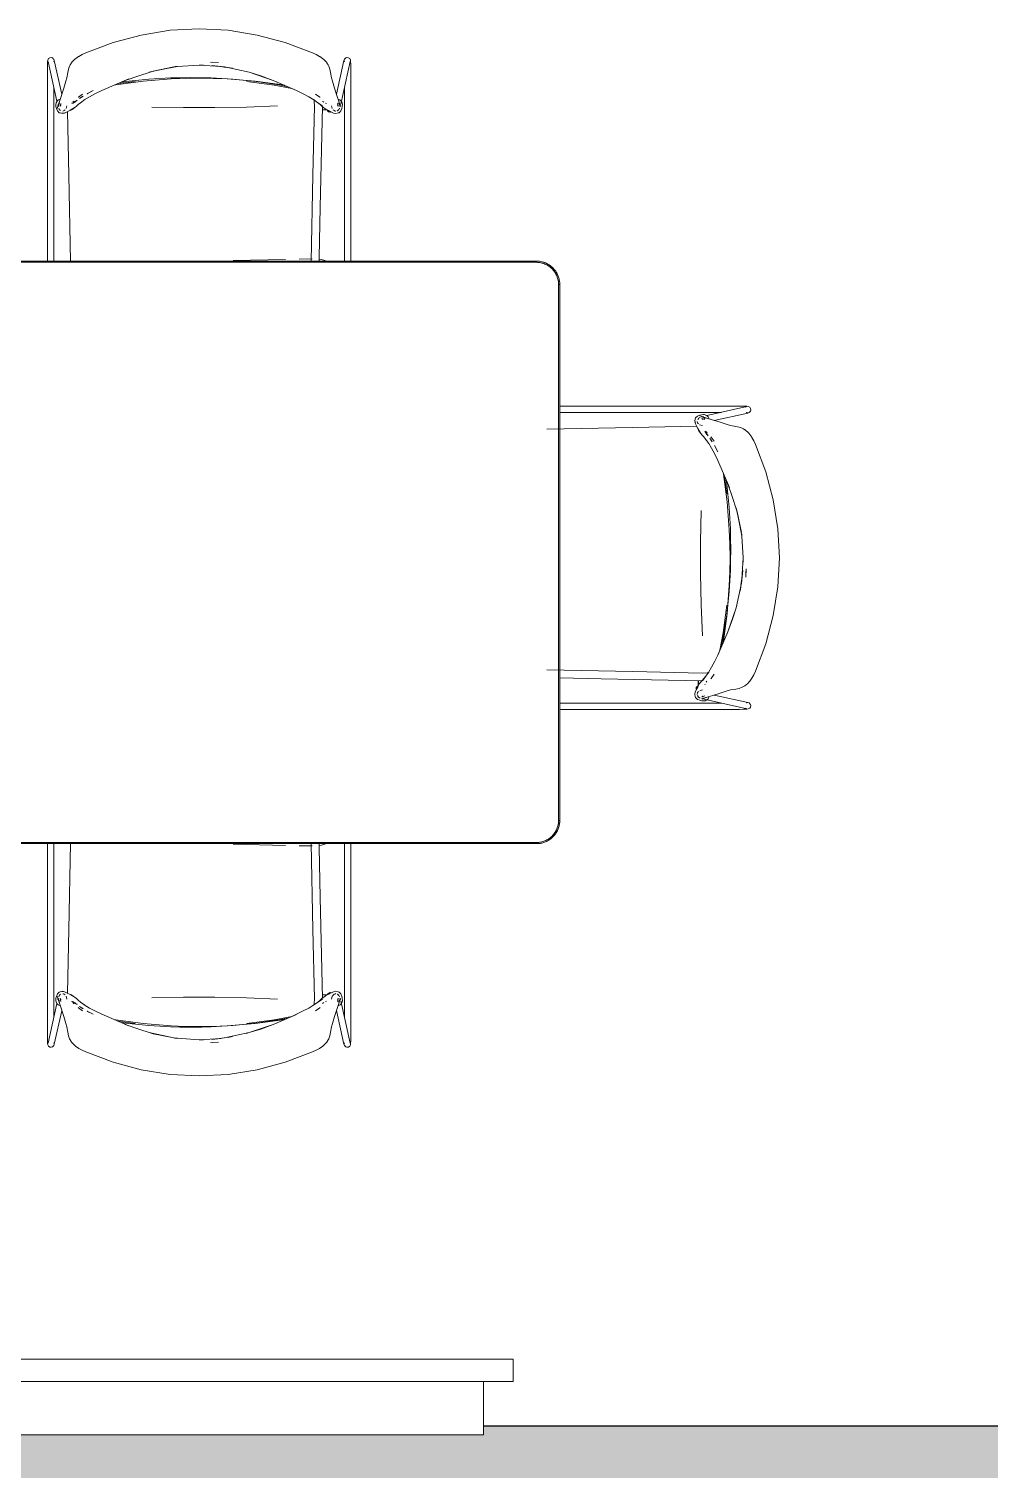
# Model space of a CAD drawing. Header units: millimetres. Extents: x 155927 to 295199, y -4084 to 97293.
# Drawn here: x 166677 to 168326, y 24274 to 26749 of the extents above; entities that cross this region are included whole.
import ezdxf

# ---------------------------------------------------------------- set-up
doc = ezdxf.new("R2010")
doc.units = ezdxf.units.MM
doc.header["$MEASUREMENT"] = 0
for name, color, linetype, lineweight in [('A-WALL-PATT', 7, 'CONTINUOUS', 9), ('E-ELEC-EQPM', 8, 'CONTINUOUS', 9), ('G-IMPT', 8, 'CONTINUOUS', 9), ('I-FURN', 8, 'CONTINUOUS', 9), ('I-WALL', 7, 'CONTINUOUS', 9)]:
    doc.layers.add(name, color=color, linetype=linetype, lineweight=lineweight)

msp = doc.modelspace()

# ---------------------------------------------------------------- hatches: boundary and pattern name
at = {"layer": 'A-WALL-PATT'}
h = msp.add_hatch(color=256, dxfattribs=at)
h.paths.add_polyline_path([(169485.8, 24334.6), (169485.8, 24349.6), (167456.7, 24349.6), (167456.7, 24334.6), (169143.3, 24334.6)], flags=0)
h.paths.add_polyline_path([(165841.4, 24334.6), (166118.3, 24334.6), (166118.3, 24349.6), (163796.8, 24349.6), (163796.8, 24334.6), (165541.2, 24334.6)], flags=0)
msp.add_hatch(color=256, dxfattribs=at).paths.add_polyline_path([(169500.8, 24232.6), (169500.8, 24334.6), (163796.8, 24334.6), (163796.8, 24232.6), (169143.3, 24232.6)], flags=0)

# ---------------------------------------------------------------- linework, layer by layer
at = {"layer": 'E-ELEC-EQPM'}
for p, q in [((166067.5, 24464.6), (167507.5, 24464.6)), ((166067.5, 24464.6), (167507.5, 24464.6)), ((167507.5, 24464.6), (167507.5, 24426.5)), ((167507.5, 24464.6), (167507.5, 24426.5)), ((167507.5, 24426.5), (166067.5, 24426.5)), ((167507.5, 24426.5), (167456.7, 24426.5)), ((167456.7, 24426.5), (167456.7, 24334.6)), ((167456.7, 24426.5), (167456.7, 24334.6)), ((167456.7, 24334.6), (166118.3, 24334.6)), ((167456.7, 24334.6), (166118.3, 24334.6))]:
    msp.add_line(p, q, dxfattribs=at)
at = {"layer": 'G-IMPT'}
for p, q in [((166968.8, 26748.5), (166918.9, 26746)), ((166968.8, 26748.5), (167018.7, 26746)), ((166821.1, 26724.9), (166774.3, 26707.3)), ((166821.1, 26724.9), (166869.5, 26737.9)), ((166869.5, 26737.9), (166918.9, 26746)), ((167068.1, 26737.9), (167018.7, 26746)), ((167068.1, 26737.9), (167116.5, 26724.9)), ((167116.5, 26724.9), (167163.4, 26707.3)), ((166710.4, 26697.4), (166712.6, 26698.9)), ((166712.6, 26698.9), (166715.2, 26699.2)), ((166717.4, 26698.5), (166715.2, 26699.2)), ((166757.1, 26697.7), (166761.9, 26701)), ((166762.2, 26701.3), (166761.9, 26701)), ((166762.2, 26701.3), (166767.9, 26704.4)), ((166774.3, 26707.3), (166767.9, 26704.4)), ((167163.4, 26707.3), (167169.8, 26704.4)), ((167169.8, 26704.4), (167175.4, 26701.3)), ((167175.7, 26701), (167175.4, 26701.3)), ((167175.7, 26701), (167180.6, 26697.7)), ((167222.4, 26699.2), (167220.3, 26698.5)), ((167222.4, 26699.2), (167225.1, 26698.9)), ((167227.2, 26697.4), (167225.1, 26698.9)), ((166708.6, 26687.4), (166708.4, 26680.2)), ((166708.4, 26673.9), (166708.4, 26680.2)), ((166708.9, 26692.6), (166708.6, 26687.4)), ((166709.2, 26695), (166708.9, 26692.6)), ((166709.2, 26695), (166710.4, 26697.4)), ((166709.5, 26692.3), (166724.8, 26624.2)), ((166709.5, 26692.3), (166710.5, 26690.2)), ((166710.5, 26690.2), (166710.3, 26690.4)), ((166717.4, 26698.5), (166719.2, 26696.7)), ((166719.5, 26696.4), (166719.2, 26696.7)), ((166720.3, 26693.9), (166719.5, 26696.4)), ((166719.6, 26691.6), (166720.1, 26694.2)), ((166719.7, 26691.8), (166720.1, 26694.2)), ((166733.2, 26636.5), (166720.3, 26693.9)), ((166743.5, 26673.5), (166744.6, 26679.5)), ((166744.6, 26679.5), (166746.4, 26684.5)), ((166749.4, 26689.7), (166746.4, 26684.5)), ((166747.6, 26686.7), (166746.4, 26684.5)), ((166747, 26685.4), (166746.4, 26684.5)), ((166747, 26685.4), (166749.4, 26689.7)), ((166749.1, 26689.3), (166747.6, 26686.7)), ((166749.4, 26689.7), (166749.1, 26689.3)), ((166749.4, 26689.7), (166750.9, 26691.7)), ((166750.9, 26691.7), (166752.7, 26693.6)), ((166753.1, 26694.1), (166752.7, 26693.6)), ((166753.1, 26694.1), (166755, 26695.9)), ((166757.1, 26697.7), (166755, 26695.9)), ((166882.9, 26674.1), (166925.4, 26683.3)), ((166882.9, 26674.1), (166890, 26676)), ((166890, 26676), (166883, 26673.7)), ((166890, 26676), (166925.4, 26683.3)), ((166925.5, 26682.9), (166890, 26676)), ((166931.9, 26684), (166925.5, 26682.9)), ((166931.9, 26683.9), (166926.5, 26683.4)), ((166931.9, 26684), (166927.9, 26683.6)), ((166931.9, 26683.9), (166968.8, 26686.3)), ((166968.8, 26686.4), (167005.8, 26684)), ((166968.8, 26686.4), (166976.3, 26686.2)), ((166968.8, 26686.3), (166976.3, 26686.2)), ((167001.9, 26690.5), (166988.3, 26691.3)), ((167012.2, 26683.3), (166990.6, 26685.7)), ((166990.6, 26685.7), (167000.8, 26684.6)), ((166991.7, 26691.1), (167001.9, 26690.5)), ((167005.8, 26684), (167000.8, 26684.6)), ((167012.2, 26683.3), (167000.8, 26684.6)), ((167011.9, 26683), (167000.8, 26684.6)), ((167026, 26680.9), (167011.9, 26683)), ((167012.2, 26683.3), (167054.7, 26674.1)), ((167026, 26680.9), (167018.8, 26682.1)), ((167054.7, 26674.1), (167049.5, 26675.5)), ((167049.5, 26675.5), (167054.7, 26673.9)), ((167095.9, 26660), (167054.7, 26674.1)), ((167054.7, 26674.1), (167074.4, 26667.9)), ((167180.6, 26697.7), (167182.6, 26695.9)), ((167184.5, 26694.1), (167182.6, 26695.9)), ((167186.7, 26691.7), (167184.5, 26694.1)), ((167188.2, 26689.7), (167186.7, 26691.7)), ((167188.2, 26689.7), (167188.5, 26689.3)), ((167188.5, 26689.3), (167190, 26686.7)), ((167191.2, 26684.5), (167190, 26686.7)), ((167191.2, 26684.5), (167193, 26679.5)), ((167194.1, 26673.5), (167193, 26679.5)), ((167217.3, 26693.9), (167204.4, 26636.4)), ((167211.7, 26619.4), (167228.1, 26692.4)), ((167217.3, 26693.9), (167218.1, 26696.4)), ((167218, 26691.6), (167217.6, 26694.2)), ((167217.9, 26691.8), (167217.6, 26694.2)), ((167219.9, 26698.2), (167218.1, 26696.4)), ((167218.1, 26696.4), (167218.4, 26696.7)), ((167219.9, 26698.2), (167220.3, 26698.5)), ((167228.1, 26692.4), (167227.1, 26690.2)), ((167227.3, 26690.4), (167227.1, 26690.2)), ((167228.4, 26695), (167227.2, 26697.4)), ((167228.7, 26692.6), (167228.4, 26695)), ((167229, 26687.4), (167228.7, 26692.6)), ((167229.2, 26680.2), (167229, 26687.4)), ((167229.2, 26680.2), (167229.2, 26673.9)), ((166708.4, 26349.6), (166708.4, 26673.9)), ((166740.2, 26658.6), (166736.4, 26646.7)), ((166741.9, 26664.3), (166740.2, 26658.6)), ((166741.9, 26664.3), (166743.5, 26673.5)), ((166801.8, 26642.7), (166848.2, 26662.5)), ((166825.6, 26652.2), (166823, 26651.7)), ((166872.9, 26658.6), (166825.6, 26652.2)), ((166829.2, 26654.4), (166858.8, 26658.4)), ((166829.2, 26654.4), (166858.8, 26658.4)), ((166835, 26656.9), (166842.6, 26658)), ((166866.8, 26668.5), (166841.8, 26660)), ((166841.8, 26660), (166848.2, 26662.5)), ((166882.4, 26662.1), (166842.6, 26658)), ((166866.8, 26668.5), (166883, 26673.7)), ((166872.9, 26658.6), (166920.7, 26662.5)), ((166882.4, 26662.1), (166919.5, 26664.2)), ((166935.7, 26664.6), (166919.5, 26664.2)), ((166920.7, 26662.5), (166944.7, 26663.4)), ((166935.7, 26664.6), (166954.6, 26665)), ((166968.8, 26663.7), (166944.7, 26663.4)), ((166973.4, 26664.6), (166954.6, 26665)), ((166992.9, 26663.4), (166968.8, 26663.7)), ((166989.7, 26664.2), (166973.4, 26664.6)), ((167026.8, 26662.1), (166989.7, 26664.2)), ((167016.9, 26662.5), (166992.9, 26663.4)), ((167016.9, 26662.5), (167064.8, 26658.6)), ((167066.5, 26658), (167026.8, 26662.1)), ((167097.5, 26652), (167050.4, 26658.4)), ((167050.4, 26658.4), (167097.6, 26652)), ((167074.4, 26667.9), (167054.7, 26673.9)), ((167064.8, 26658.6), (167112.1, 26652.2)), ((167105.7, 26652.2), (167066.5, 26658)), ((167095.9, 26660), (167074.4, 26667.9)), ((167095.9, 26659.9), (167074.4, 26667.9)), ((167101.6, 26657.8), (167095.9, 26660)), ((167095.9, 26660), (167135.9, 26642.7)), ((167101.6, 26657.8), (167095.9, 26659.9)), ((167097.5, 26652), (167127.8, 26646.2)), ((167127.8, 26646.2), (167097.6, 26652)), ((167105.7, 26652.2), (167120.8, 26649.2)), ((167112.1, 26652.2), (167115.2, 26651.6)), ((167194.1, 26673.5), (167195.7, 26664.3)), ((167195.7, 26664.3), (167197.4, 26658.6)), ((167201.3, 26646.7), (167197.4, 26658.6)), ((167229.2, 26349.6), (167229.2, 26673.9)), ((166719.3, 26648.9), (166719.3, 26349.6)), ((166724.8, 26624.2), (166726.9, 26626.2)), ((166726.6, 26625.9), (166724.8, 26624.2)), ((166726.6, 26625.9), (166725, 26624.4)), ((166727.1, 26626.4), (166726.9, 26626.2)), ((166727, 26617.3), (166729.6, 26625.5)), ((166729.3, 26627.4), (166727.1, 26626.4)), ((166729.3, 26627.4), (166729.4, 26627.4)), ((166736.4, 26646.7), (166729.6, 26625.5)), ((166756.3, 26623.9), (166759.4, 26625.9)), ((166758.8, 26625.5), (166756.3, 26623.9)), ((166758.8, 26625.5), (166759.4, 26625.9)), ((166761.1, 26631), (166761.6, 26631.4)), ((166768.9, 26636.6), (166761.6, 26631.4)), ((166763.6, 26629.2), (166769.6, 26633.1)), ((166763.6, 26629.2), (166767.6, 26631.8)), ((166765.2, 26621.7), (166772.5, 26627.1)), ((166769.6, 26633.1), (166767.6, 26631.8)), ((166771.8, 26626.6), (166780.7, 26632)), ((166771.8, 26626.6), (166772.5, 26627.1)), ((166776.4, 26637.1), (166786.8, 26642.7)), ((166776.4, 26637.1), (166777.3, 26637.7)), ((166786.8, 26642.7), (166777.3, 26637.7)), ((166791.2, 26637.4), (166780.7, 26632)), ((166801.8, 26642.7), (166791.2, 26637.4)), ((167126.5, 26646.8), (167135.9, 26642.7)), ((167126.5, 26646.8), (167135.8, 26642.7)), ((167146.4, 26637.4), (167135.8, 26642.7)), ((167146.4, 26637.4), (167156.9, 26632)), ((167156.9, 26632), (167165.8, 26626.6)), ((167172.4, 26621.7), (167165.1, 26627.1)), ((167165.1, 26627.1), (167165.8, 26626.6)), ((167165.6, 26627.2), (167166.3, 26624.3)), ((167176, 26631.4), (167168.7, 26636.6)), ((167176.5, 26631), (167176, 26631.4)), ((167205.2, 26634.2), (167201.3, 26646.7)), ((167209, 26622.4), (167205.2, 26634.2)), ((167208.3, 26627.4), (167208.2, 26627.4)), ((167210.6, 26626.4), (167208.2, 26627.4)), ((167208.2, 26627.4), (167210.8, 26626.2)), ((167208.3, 26627.4), (167210.8, 26626.2)), ((167210.6, 26626.4), (167210.8, 26626.2)), ((167212.7, 26624.4), (167210.8, 26626.2)), ((167218.3, 26349.6), (167218.3, 26648.9)), ((166723.3, 26621), (166723, 26619.3)), ((166723.1, 26618), (166723, 26619.3)), ((166723.2, 26615.2), (166723.1, 26618)), ((166724.2, 26612), (166723.2, 26615.2)), ((166723.3, 26621), (166725, 26624.4)), ((166723.3, 26621), (166724.8, 26624.2)), ((166723.3, 26621), (166723.4, 26621.3)), ((166725, 26624.4), (166723.4, 26621.3)), ((166724.2, 26612), (166725.6, 26607.7)), ((166725, 26624.4), (166724.8, 26624.2)), ((166725.4, 26611.7), (166727.8, 26619.5)), ((166725.4, 26611.7), (166727, 26617.3)), ((166728.8, 26604.6), (166725.6, 26607.7)), ((166726.3, 26616.3), (166727.8, 26619.5)), ((166726.3, 26616.3), (166727.6, 26618.4)), ((166726.3, 26617.9), (166726.7, 26616)), ((166726.9, 26614.9), (166729, 26623.1)), ((166726.9, 26614.9), (166728.6, 26621.8)), ((166727.6, 26618.4), (166729.4, 26620.1)), ((166728.7, 26610.7), (166727.9, 26612.4)), ((166728.2, 26612), (166728.7, 26610.7)), ((166729, 26623.1), (166728.6, 26621.8)), ((166730.2, 26604.1), (166728.8, 26604.6)), ((166731.2, 26608.2), (166728.9, 26610.2)), ((166730.1, 26615.1), (166731.6, 26620.5)), ((166730.1, 26615.1), (166731.3, 26617.4)), ((166734.4, 26603), (166730.2, 26604.1)), ((166730.3, 26616.3), (166731.7, 26617.8)), ((166730.3, 26616.3), (166731.3, 26617.4)), ((166731.7, 26617.8), (166730.7, 26616.8)), ((166733, 26603.5), (166738, 26604.3)), ((166733, 26603.5), (166737.6, 26603.9)), ((166734.4, 26603), (166738, 26604.3)), ((166734.7, 26607.4), (166736.3, 26607.6)), ((166737.2, 26608.1), (166736.3, 26607.6)), ((166737.2, 26608.1), (166738.9, 26609.5)), ((166737.6, 26603.9), (166743.6, 26606.9)), ((166740.5, 26611.6), (166741.8, 26616.4)), ((166742.7, 26606.4), (166745.1, 26497.1)), ((166749.7, 26609.5), (166743.6, 26606.9)), ((166755.2, 26613.5), (166746.9, 26608.7)), ((166751.6, 26611.2), (166746.9, 26608.7)), ((166750.9, 26621.5), (166749.7, 26620.7)), ((166749.7, 26609.5), (166752.8, 26611.4)), ((166751.3, 26620.6), (166755.1, 26622.6)), ((166754.5, 26622.3), (166751.3, 26620.6)), ((166751.6, 26611.2), (166755.2, 26613.5)), ((166752.1, 26622.4), (166754.6, 26624.5)), ((166752.8, 26611.4), (166758.3, 26615.7)), ((166754.5, 26622.3), (166757.2, 26624)), ((166754.5, 26622.3), (166756.7, 26623.6)), ((166754.5, 26622.3), (166755.1, 26622.6)), ((166756.7, 26623.6), (166757.2, 26624)), ((166758.3, 26615.7), (166761.5, 26618.6)), ((166765.2, 26621.7), (166761.5, 26618.6)), ((166887.9, 26614.3), (166941.8, 26613.3)), ((166995.8, 26613.3), (166941.8, 26613.3)), ((166995.8, 26613.3), (167049.8, 26614.3)), ((167103, 26616.4), (167049.8, 26614.3)), ((167166.7, 26615.9), (167164, 26497.1)), ((167166.3, 26624.3), (167166.7, 26615.9)), ((167180.2, 26616.6), (167172, 26622.2)), ((167176.2, 26618.6), (167172, 26622.2)), ((167180.2, 26616.6), (167172.4, 26621.7)), ((167176.2, 26618.6), (167179.4, 26615.7)), ((167180.4, 26615.4), (167176.6, 26442.4)), ((167184.8, 26611.4), (167179.4, 26615.7)), ((167187.5, 26609.7), (167180.2, 26609.3)), ((167180.2, 26608.9), (167188.3, 26609.3)), ((167180.4, 26624), (167181, 26623.6)), ((167182.6, 26622.6), (167181, 26623.6)), ((167187.5, 26609.7), (167181.3, 26609.4)), ((167187.9, 26609.5), (167184.8, 26611.4)), ((167185.8, 26620.8), (167187.2, 26620.3)), ((167187.9, 26609.5), (167192.7, 26607.2)), ((167199.2, 26603.8), (167190.7, 26608.2)), ((167192.7, 26607.2), (167190.7, 26608.2)), ((167197.1, 26611.7), (167195.8, 26616.4)), ((167200.4, 26608.1), (167198.5, 26609.7)), ((167199.2, 26603.8), (167203.2, 26603)), ((167200.4, 26608.1), (167201, 26607.7)), ((167201, 26607.7), (167202.9, 26607.4)), ((167203.5, 26607.2), (167202.9, 26607.4)), ((167207.5, 26604.1), (167203.2, 26603)), ((167207.1, 26608.9), (167205.4, 26607.8)), ((167205.4, 26607.8), (167206.5, 26608.5)), ((167207.6, 26615), (167206, 26620.5)), ((167206, 26608), (167208.7, 26610.1)), ((167206.3, 26617.4), (167207.3, 26616.3)), ((167206.3, 26617.4), (167207, 26616.8)), ((167207.1, 26608.9), (167206.5, 26608.5)), ((167207.6, 26615), (167206.6, 26617.1)), ((167207.3, 26616.3), (167206.6, 26617.1)), ((167206.8, 26620.8), (167208.2, 26620.1)), ((167208.8, 26604.6), (167207.5, 26604.1)), ((167210, 26618.4), (167208.6, 26619.8)), ((167210.6, 26617.3), (167208.7, 26623.1)), ((167210.8, 26614.9), (167208.7, 26623.1)), ((167212, 26607.7), (167208.8, 26604.6)), ((167209, 26622.4), (167210.8, 26614.9)), ((167209.8, 26612.4), (167209, 26610.7)), ((167209.4, 26612), (167209, 26610.7)), ((167209.8, 26619.5), (167210.6, 26617.3)), ((167209.8, 26619.5), (167211.4, 26616.3)), ((167210, 26618.4), (167211.4, 26616.3)), ((167210.9, 26616), (167211.4, 26617.9)), ((167212, 26607.7), (167213.4, 26612)), ((167212.7, 26624.4), (167212.8, 26624.2)), ((167214.3, 26621.3), (167212.8, 26624.2)), ((167214.4, 26615.2), (167213.4, 26612)), ((167214.3, 26621), (167214.3, 26621.3)), ((167214.3, 26621), (167214.6, 26619.3)), ((167214.4, 26615.2), (167214.6, 26619.3)), ((166745.1, 26497.1), (166748.1, 26349.6)), ((167161.1, 26349.6), (167164, 26497.1)), ((167174.7, 26355.9), (167176.6, 26442.4)), ((167117.1, 26352.7), (167027.3, 26350.6)), ((167162.7, 26353.7), (167140.6, 26353.2)), ((167174.6, 26349.6), (167174.7, 26355.9)), ((167174.6, 26353), (167178.8, 26352.5)), ((167178.8, 26352.5), (167184.3, 26350.6)), ((167547.5, 26349.7), (165627.5, 26349.7)), ((167184.3, 26350.6), (167186.5, 26349.7)), ((167547.5, 26347.7), (167547.5, 26349.7)), ((167547.5, 26349.7), (167547.5, 26347.7)), ((167585.5, 26309.7), (167587.5, 26309.7)), ((167587.5, 26309.7), (167585.5, 26309.7)), ((167587.5, 25389.7), (167587.5, 26309.7)), ((167864.8, 26090.1), (167587.2, 26090.1)), ((167587.5, 26100.9), (167889.9, 26100.9)), ((167820.1, 26079.2), (167820.6, 26080.5)), ((167820.6, 26080.5), (167823.7, 26083.7)), ((167828, 26085.1), (167823.7, 26083.7)), ((167824.2, 26078.1), (167826.2, 26080.4)), ((167826.7, 26080.7), (167828.3, 26081.5)), ((167827.9, 26081.2), (167826.7, 26080.7)), ((167827.6, 26083.9), (167833.2, 26082.3)), ((167827.6, 26083.9), (167835.5, 26081.5)), ((167828, 26085.1), (167831.2, 26086.1)), ((167830.9, 26082.5), (167839, 26080.4)), ((167830.9, 26082.5), (167837.8, 26080.7)), ((167831.2, 26086.1), (167834, 26086.2)), ((167833.9, 26083.1), (167832, 26082.7)), ((167832.3, 26083.1), (167834.4, 26081.8)), ((167832.3, 26083.1), (167835.5, 26081.5)), ((167833.2, 26082.3), (167841.5, 26079.7)), ((167834, 26086.2), (167835.2, 26086.3)), ((167834.4, 26081.8), (167836.1, 26079.9)), ((167836.9, 26086), (167835.2, 26086.3)), ((167836.9, 26086), (167840.3, 26084.4)), ((167836.9, 26086), (167837.2, 26086)), ((167836.9, 26086), (167840.1, 26084.6)), ((167840.3, 26084.4), (167837.2, 26086)), ((167839, 26080.4), (167837.8, 26080.7)), ((167908.3, 26099.9), (167840.1, 26084.5)), ((167841.9, 26082.7), (167840.1, 26084.6)), ((167840.3, 26084.4), (167840.1, 26084.6)), ((167840.1, 26084.6), (167842.2, 26082.5)), ((167841.9, 26082.7), (167840.3, 26084.4)), ((167842.3, 26082.3), (167842.2, 26082.5)), ((167843.4, 26080), (167842.3, 26082.3)), ((167852.5, 26076.1), (167909.9, 26089)), ((167889.9, 26100.9), (167896.1, 26100.9)), ((167903.4, 26100.7), (167896.1, 26100.9)), ((167908.6, 26100.5), (167903.4, 26100.7)), ((167908.3, 26099.9), (167906.2, 26098.8)), ((167906.2, 26098.8), (167906.4, 26099)), ((167907.6, 26089.7), (167910.1, 26089.3)), ((167907.8, 26089.6), (167910.1, 26089.3)), ((167911, 26100.1), (167908.6, 26100.5)), ((167909.9, 26089), (167912.4, 26089.8)), ((167911, 26100.1), (167913.4, 26098.9)), ((167912.4, 26089.8), (167912.7, 26090.1)), ((167914.5, 26092), (167912.7, 26090.1)), ((167913.4, 26098.9), (167914.9, 26096.8)), ((167914.5, 26092), (167915.2, 26094.1)), ((167914.9, 26096.8), (167915.2, 26094.1)), ((167713, 26064.2), (167565.6, 26061.2)), ((167822.4, 26066.7), (167713, 26064.2)), ((167819, 26075), (167820.1, 26079.2)), ((167819, 26075), (167820.2, 26071.3)), ((167819.4, 26076.3), (167820.2, 26071.3)), ((167819.4, 26076.3), (167819.9, 26071.7)), ((167819.9, 26071.7), (167822.9, 26065.7)), ((167825.4, 26059.6), (167822.9, 26065.7)), ((167823.3, 26074.6), (167823.5, 26073.1)), ((167824, 26072.1), (167823.5, 26073.1)), ((167824, 26072.1), (167825.5, 26070.5)), ((167827.2, 26057.8), (167824.6, 26062.4)), ((167829.5, 26054.1), (167824.6, 26062.4)), ((167825.4, 26059.6), (167827.4, 26056.5)), ((167827.2, 26057.8), (167829.5, 26054.1)), ((167827.4, 26056.5), (167831.6, 26051.1)), ((167827.5, 26068.9), (167832.4, 26067.5)), ((167831, 26079.3), (167833.4, 26078.1)), ((167831, 26079.3), (167836.5, 26077.7)), ((167832.2, 26079.1), (167833.4, 26078.1)), ((167832.2, 26079.1), (167833.7, 26077.6)), ((167833.7, 26077.6), (167832.8, 26078.7)), ((167836.4, 26079.2), (167836.1, 26079.9)), ((167838.2, 26054.9), (167836.6, 26058.1)), ((167836.6, 26058.1), (167838.5, 26054.3)), ((167838.3, 26057.2), (167840.5, 26054.8)), ((167862.6, 26073), (167841.5, 26079.7)), ((167843.4, 26080), (167843.4, 26079.9)), ((167843.4, 26080), (167843.5, 26079.2)), ((167843.4, 26080), (167843.5, 26079.2)), ((167843.4, 26079.9), (167843.5, 26079.2)), ((167874.6, 26069.1), (167862.6, 26073)), ((167880.2, 26067.4), (167874.6, 26069.1)), ((167880.2, 26067.4), (167889.4, 26065.8)), ((167889.4, 26065.8), (167895.5, 26064.7)), ((167895.5, 26064.7), (167900.4, 26062.9)), ((167901.4, 26062.4), (167900.4, 26062.9)), ((167905.7, 26059.9), (167900.4, 26062.9)), ((167902.7, 26061.7), (167900.4, 26062.9)), ((167901.4, 26062.4), (167905.7, 26059.9)), ((167905.2, 26060.2), (167902.7, 26061.7)), ((167905.7, 26059.9), (167905.2, 26060.2)), ((167905.7, 26059.9), (167907.6, 26058.4)), ((167907.6, 26058.4), (167909.5, 26056.7)), ((167910.1, 26056.2), (167909.5, 26056.7)), ((167910.1, 26056.2), (167911.9, 26054.4)), ((167831.6, 26051.1), (167834.6, 26047.9)), ((167837.6, 26044.1), (167834.6, 26047.9)), ((167837.6, 26044.1), (167843.1, 26036.8)), ((167838.2, 26054.9), (167838.5, 26054.3)), ((167838.2, 26054.9), (167839.6, 26052.7)), ((167838.2, 26054.9), (167840, 26052.1)), ((167839.6, 26052.7), (167840, 26052.1)), ((167841.5, 26050.5), (167839.8, 26053)), ((167839.8, 26053), (167841.9, 26050)), ((167841.5, 26050.5), (167841.9, 26050)), ((167842.5, 26037.6), (167843.1, 26036.8)), ((167842.5, 26037.6), (167847.9, 26028.6)), ((167845.1, 26045.7), (167849.1, 26039.8)), ((167845.1, 26045.7), (167847.8, 26041.8)), ((167846.9, 26048.2), (167847.3, 26047.7)), ((167852.6, 26040.4), (167847.3, 26047.7)), ((167849.1, 26039.8), (167847.8, 26041.8)), ((167853.1, 26033), (167858.6, 26022.6)), ((167853.1, 26033), (167853.6, 26032)), ((167858.6, 26022.6), (167853.6, 26032)), ((167913.6, 26052.3), (167911.9, 26054.4)), ((167913.6, 26052.3), (167917, 26047.4)), ((167917.2, 26047.1), (167917, 26047.4)), ((167917.2, 26047.1), (167920.4, 26041.5)), ((167923.3, 26035), (167920.4, 26041.5)), ((167940.8, 25988.3), (167923.3, 26035)), ((167853.4, 26018.2), (167847.9, 26028.6)), ((167858.6, 26007.6), (167853.4, 26018.2)), ((167858.6, 26007.6), (167878.5, 25961.2)), ((167868.2, 25983.8), (167867.7, 25986.4)), ((167874.6, 25936.5), (167868.2, 25983.8)), ((167940.8, 25988.3), (167953.8, 25939.8)), ((167870.3, 25980.2), (167874.4, 25950.5)), ((167870.4, 25980.2), (167874.4, 25950.5)), ((167872.9, 25974.3), (167874, 25966.7)), ((167878.1, 25927), (167874, 25966.7)), ((167884.5, 25942.5), (167875.9, 25967.6)), ((167875.9, 25967.6), (167878.5, 25961.2)), ((167874.6, 25936.5), (167878.4, 25888.7)), ((167884.5, 25942.5), (167889.7, 25926.3)), ((167953.8, 25939.8), (167961.9, 25890.4)), ((167830.2, 25921.5), (167829.2, 25867.6)), ((167878.1, 25927), (167880.2, 25889.9)), ((167891.9, 25919.4), (167889.7, 25926.3)), ((167890, 25926.4), (167891.9, 25919.4)), ((167890, 25926.4), (167899.3, 25883.9)), ((167898.9, 25883.9), (167891.9, 25919.4)), ((167891.9, 25919.4), (167899.3, 25883.9)), ((167878.4, 25888.7), (167879.3, 25864.6)), ((167880.5, 25873.6), (167880.2, 25889.9)), ((167900, 25877.5), (167898.9, 25883.9)), ((167964.5, 25840.5), (167961.9, 25890.4)), ((167829.2, 25813.5), (167829.2, 25867.6)), ((167879.7, 25840.5), (167879.3, 25864.6)), ((167880.5, 25873.6), (167881, 25854.8)), ((167899.9, 25877.5), (167899.5, 25881.6)), ((167900, 25877.5), (167899.6, 25881)), ((167899.9, 25877.5), (167902.3, 25840.5)), ((167879.4, 25816.4), (167879.7, 25840.5)), ((167880.2, 25819.6), (167880.5, 25835.9)), ((167880.5, 25835.9), (167881, 25854.8)), ((167902.3, 25840.5), (167900, 25803.6)), ((167902.3, 25840.5), (167902.2, 25833.1)), ((167902.3, 25840.5), (167902.2, 25833.1)), ((167964.5, 25840.5), (167961.9, 25790.6)), ((167829.2, 25813.5), (167830.2, 25759.6)), ((167878.1, 25782.5), (167880.2, 25819.6)), ((167878.4, 25792.4), (167879.4, 25816.4)), ((167898.9, 25797.5), (167900.6, 25808.5)), ((167899.3, 25797.1), (167901.7, 25818.8)), ((167899.3, 25797.1), (167900.6, 25808.5)), ((167900, 25803.6), (167900.6, 25808.5)), ((167901.7, 25818.8), (167900.6, 25808.5)), ((167906.5, 25807.4), (167907.2, 25821.3)), ((167907, 25817.6), (167906.5, 25807.4)), ((167878.4, 25792.4), (167874.6, 25744.6)), ((167899.3, 25797.1), (167890, 25754.6)), ((167896.8, 25783.4), (167898.9, 25797.5)), ((167896.8, 25783.4), (167898.1, 25790.5)), ((167953.8, 25741.2), (167961.9, 25790.6)), ((167832.3, 25706.4), (167830.2, 25759.6)), ((167874.4, 25759), (167867.9, 25711.7)), ((167868, 25711.8), (167874.4, 25759)), ((167874, 25742.8), (167878.1, 25782.5)), ((167891.4, 25759.9), (167889.9, 25754.7)), ((167890, 25754.6), (167891.4, 25759.9)), ((167868.1, 25703.6), (167874, 25742.8)), ((167874.6, 25744.6), (167868.2, 25697.3)), ((167875.9, 25713.5), (167890, 25754.6)), ((167875.9, 25713.5), (167883.9, 25735)), ((167875.9, 25713.5), (167883.9, 25735)), ((167883.9, 25735), (167889.9, 25754.7)), ((167890, 25754.6), (167883.9, 25735)), ((167953.8, 25741.2), (167940.8, 25692.8)), ((167875.9, 25713.5), (167858.7, 25673.5)), ((167868, 25711.8), (167862.2, 25681.6)), ((167862.2, 25681.6), (167867.9, 25711.7)), ((167873.7, 25707.7), (167875.9, 25713.5)), ((167873.7, 25707.7), (167875.9, 25713.5)), ((167868.1, 25703.6), (167865.2, 25688.5)), ((167868.2, 25697.3), (167867.6, 25694.1)), ((167940.8, 25692.8), (167923.2, 25645.9)), ((167853.4, 25662.9), (167847.9, 25652.5)), ((167853.4, 25662.9), (167858.6, 25673.5)), ((167862.8, 25682.9), (167858.6, 25673.5)), ((167862.8, 25682.9), (167858.7, 25673.5)), ((167565.6, 25648.3), (167713, 25645.3)), ((167831.8, 25642.6), (167713, 25645.3)), ((167840.2, 25643.1), (167831.8, 25642.6)), ((167832.5, 25629.1), (167838.1, 25637.4)), ((167832.5, 25629.1), (167837.6, 25636.9)), ((167834.6, 25633.2), (167838.1, 25637.4)), ((167837.6, 25636.9), (167843.1, 25644.2)), ((167843.1, 25643.7), (167840.2, 25643.1)), ((167847.9, 25652.5), (167842.5, 25643.5)), ((167843.1, 25644.2), (167842.5, 25643.5)), ((167847.3, 25633.3), (167852.6, 25640.6)), ((167920.4, 25639.6), (167917.2, 25634)), ((167923.2, 25645.9), (167920.4, 25639.6)), ((167587.3, 25634.3), (167658.4, 25632.8)), ((167831.3, 25629), (167658.4, 25632.8)), ((167819.8, 25610.2), (167819, 25606.1)), ((167819.8, 25610.2), (167824.2, 25618.6)), ((167825.4, 25621.4), (167823.2, 25616.6)), ((167823.2, 25616.6), (167824.2, 25618.6)), ((167824, 25609), (167825.7, 25610.8)), ((167824.9, 25629.1), (167825.2, 25621.1)), ((167825.6, 25621.8), (167825.3, 25629.1)), ((167825.6, 25621.8), (167825.3, 25628.1)), ((167825.4, 25621.4), (167827.4, 25624.5)), ((167827.4, 25624.5), (167831.6, 25630)), ((167827.6, 25612.2), (167832.4, 25613.5)), ((167834.6, 25633.2), (167831.6, 25630)), ((167836.8, 25623.6), (167836.2, 25622.2)), ((167838.5, 25626.8), (167839.6, 25628.4)), ((167840, 25628.9), (167839.6, 25628.4)), ((167846.9, 25632.8), (167847.3, 25633.3)), ((167862.6, 25608.1), (167874.6, 25611.9)), ((167880.2, 25613.6), (167874.6, 25611.9)), ((167889.4, 25615.2), (167880.2, 25613.6)), ((167889.4, 25615.2), (167895.5, 25616.3)), ((167900.4, 25618.1), (167895.5, 25616.3)), ((167900.4, 25618.1), (167902.7, 25619.3)), ((167905.2, 25620.9), (167902.7, 25619.3)), ((167905.7, 25621.1), (167905.2, 25620.9)), ((167905.7, 25621.1), (167907.6, 25622.6)), ((167907.6, 25622.6), (167910.1, 25624.9)), ((167910.1, 25624.9), (167911.9, 25626.7)), ((167913.6, 25628.8), (167911.9, 25626.7)), ((167917, 25633.7), (167913.6, 25628.8)), ((167917, 25633.7), (167917.2, 25634)), ((167587.5, 25591), (167864.8, 25591)), ((167820.1, 25601.9), (167819, 25606.1)), ((167820.6, 25600.6), (167820.1, 25601.9)), ((167823.7, 25597.3), (167820.6, 25600.6)), ((167823.2, 25605.8), (167823.3, 25606.4)), ((167823.7, 25608.4), (167823.3, 25606.4)), ((167824, 25609), (167823.7, 25608.4)), ((167824.9, 25602.3), (167823.7, 25603.9)), ((167823.7, 25603.9), (167824.5, 25602.8)), ((167823.7, 25597.3), (167828, 25595.9)), ((167823.9, 25603.3), (167826.1, 25600.7)), ((167824.9, 25602.3), (167824.5, 25602.8)), ((167827.9, 25599.9), (167826.7, 25600.4)), ((167828.4, 25599.6), (167826.7, 25600.4)), ((167831.2, 25595), (167828, 25595.9)), ((167830.9, 25598.6), (167839, 25600.6)), ((167838.4, 25600.4), (167830.9, 25598.6)), ((167831, 25601.8), (167836.5, 25603.3)), ((167831, 25601.8), (167833.1, 25602.7)), ((167831.2, 25595), (167835.2, 25594.7)), ((167831.9, 25598.4), (167833.9, 25598)), ((167833.3, 25603), (167832.2, 25602)), ((167832.2, 25602), (167833.1, 25602.7)), ((167835.5, 25599.5), (167832.3, 25598)), ((167834.4, 25599.3), (167832.3, 25598)), ((167833.3, 25603), (167832.7, 25602.3)), ((167833.2, 25598.8), (167839, 25600.6)), ((167835.5, 25599.5), (167833.2, 25598.8)), ((167836.9, 25595), (167835.2, 25594.7)), ((167835.4, 25597.6), (167908.3, 25581.2)), ((167836.9, 25595), (167837.2, 25595.1)), ((167837.2, 25595.1), (167840.1, 25596.5)), ((167838.4, 25600.4), (167850.1, 25604.2)), ((167840.3, 25596.7), (167840.1, 25596.5)), ((167840.3, 25596.7), (167842.2, 25598.6)), ((167843.4, 25601.1), (167842.2, 25598.6)), ((167843.4, 25601), (167842.2, 25598.6)), ((167842.3, 25598.8), (167842.2, 25598.6)), ((167842.3, 25598.8), (167843.4, 25601.1)), ((167843.4, 25601), (167843.4, 25601.1)), ((167850.1, 25604.2), (167862.6, 25608.1)), ((167909.9, 25592.1), (167852.3, 25604.9)), ((167907.6, 25591.3), (167910.1, 25591.8)), ((167907.8, 25591.5), (167910.1, 25591.8)), ((167909.9, 25592.1), (167912.4, 25591.3)), ((167914.2, 25589.4), (167912.4, 25591.3)), ((167912.4, 25591.3), (167912.7, 25591)), ((167914.2, 25589.4), (167914.5, 25589.1)), ((167915.2, 25587), (167914.5, 25589.1)), ((167915.2, 25587), (167914.9, 25584.3)), ((167587.5, 25580.1), (167889.9, 25580.1)), ((167896.1, 25580.2), (167889.9, 25580.1)), ((167896.1, 25580.2), (167903.4, 25580.3)), ((167903.4, 25580.3), (167908.6, 25580.6)), ((167908.3, 25581.2), (167906.2, 25582.2)), ((167906.4, 25582), (167906.2, 25582.2)), ((167908.6, 25580.6), (167911, 25581)), ((167911, 25581), (167913.4, 25582.2)), ((167913.4, 25582.2), (167914.9, 25584.3)), ((167585.5, 25389.7), (167587.5, 25389.7)), ((167587.5, 25389.7), (167585.5, 25389.7)), ((165627.5, 25349.7), (167547.5, 25349.7)), ((166708.4, 25349.8), (166708.4, 25025.5)), ((166719.3, 25050.5), (166719.3, 25349.8)), ((166745.1, 25202.3), (166748.1, 25349.8)), ((167117.1, 25346.7), (167027.3, 25348.8)), ((167162.7, 25345.7), (167140.6, 25346.2)), ((167161.1, 25349.8), (167164, 25202.3)), ((167174.6, 25349.8), (167174.7, 25343.5)), ((167174.6, 25346.4), (167178.8, 25346.9)), ((167174.7, 25343.5), (167176.6, 25257)), ((167178.8, 25346.9), (167184.3, 25348.8)), ((167184.3, 25348.8), (167186.5, 25349.7)), ((167218.3, 25349.8), (167218.3, 25050.5)), ((167229.2, 25349.8), (167229.2, 25025.5)), ((167547.5, 25351.7), (167547.5, 25349.7)), ((167547.5, 25349.7), (167547.5, 25351.7)), ((167180.4, 25084), (167176.6, 25257)), ((166742.7, 25092.9), (166745.1, 25202.3)), ((167166.7, 25083.5), (167164, 25202.3)), ((166724.2, 25087.4), (166725.6, 25091.7)), ((166728.8, 25094.8), (166725.6, 25091.7)), ((166730.2, 25095.3), (166728.8, 25094.8)), ((166731.2, 25091.2), (166728.9, 25089.2)), ((166734.4, 25096.4), (166730.2, 25095.3)), ((166733, 25095.9), (166738, 25095.1)), ((166733, 25095.9), (166737.6, 25095.5)), ((166734.4, 25096.4), (166738, 25095.1)), ((166734.7, 25092), (166736.3, 25091.8)), ((166737.2, 25091.3), (166736.3, 25091.8)), ((166737.2, 25091.3), (166738.9, 25089.9)), ((166737.6, 25095.5), (166743.6, 25092.5)), ((166749.7, 25089.9), (166743.6, 25092.5)), ((166751.6, 25088.2), (166746.9, 25090.7)), ((166755.2, 25085.9), (166746.9, 25090.7)), ((167180.2, 25090.5), (167188.3, 25090.1)), ((167187.9, 25089.9), (167192.7, 25092.2)), ((167199.2, 25095.6), (167190.7, 25091.2)), ((167192.7, 25092.2), (167190.7, 25091.2)), ((167200.4, 25091.3), (167198.5, 25089.7)), ((167199.2, 25095.6), (167203.2, 25096.4)), ((167200.4, 25091.3), (167201, 25091.6)), ((167201, 25091.6), (167202.9, 25092)), ((167203.5, 25092.2), (167202.9, 25092)), ((167207.5, 25095.3), (167203.2, 25096.4)), ((167207.1, 25090.5), (167205.4, 25091.6)), ((167205.4, 25091.6), (167206.5, 25090.9)), ((167206, 25091.4), (167208.7, 25089.3)), ((167207.1, 25090.5), (167206.5, 25090.9)), ((167208.8, 25094.8), (167207.5, 25095.3)), ((167212, 25091.7), (167208.8, 25094.8)), ((167212, 25091.7), (167213.4, 25087.4)), ((166709.5, 25007.1), (166724.8, 25075.2)), ((166723.1, 25081.4), (166723, 25080.1)), ((166723.3, 25078.4), (166723, 25080.1)), ((166723.2, 25084.2), (166723.1, 25081.4)), ((166724.2, 25087.4), (166723.2, 25084.2)), ((166723.3, 25078.4), (166725, 25075)), ((166723.3, 25078.4), (166723.4, 25078.1)), ((166723.3, 25078.4), (166724.8, 25075.2)), ((166725, 25075), (166723.4, 25078.1)), ((166726.6, 25073.5), (166724.8, 25075.2)), ((166725, 25075), (166724.8, 25075.2)), ((166724.8, 25075.2), (166726.9, 25073.1)), ((166726.6, 25073.5), (166725, 25075)), ((166725.4, 25087.7), (166727, 25082.1)), ((166725.4, 25087.7), (166727.8, 25079.9)), ((166726.3, 25081.5), (166726.7, 25083.4)), ((166726.3, 25083.1), (166727.6, 25081)), ((166726.3, 25083.1), (166727.8, 25079.9)), ((166726.9, 25084.5), (166729, 25076.3)), ((166726.9, 25084.5), (166728.6, 25077.6)), ((166727.1, 25073), (166726.9, 25073.1)), ((166727, 25082.1), (166729.6, 25073.9)), ((166729.3, 25072), (166727.1, 25073)), ((166727.6, 25081), (166729.4, 25079.3)), ((166728.7, 25088.7), (166727.9, 25087)), ((166728.5, 25088.2), (166728.7, 25088.7)), ((166728.5, 25088.2), (166728.7, 25088.7)), ((166729, 25076.3), (166728.6, 25077.6)), ((166729.3, 25072), (166729.4, 25072)), ((166736.4, 25052.7), (166729.6, 25073.9)), ((166730.1, 25084.3), (166731.3, 25082)), ((166730.1, 25084.3), (166731.6, 25078.9)), ((166730.3, 25083.1), (166731.3, 25082)), ((166730.3, 25083.1), (166731.7, 25081.6)), ((166731.7, 25081.6), (166730.7, 25082.6)), ((166740.5, 25087.8), (166741.8, 25083)), ((166749.7, 25089.9), (166752.8, 25088)), ((166750.9, 25077.9), (166749.7, 25078.7)), ((166754.5, 25077.1), (166751.3, 25078.8)), ((166751.3, 25078.8), (166755.1, 25076.8)), ((166751.6, 25088.2), (166755.2, 25085.9)), ((166752.1, 25077), (166754.6, 25074.9)), ((166752.8, 25088), (166758.3, 25083.7)), ((166754.5, 25077.1), (166755.1, 25076.8)), ((166754.5, 25077.1), (166756.7, 25075.8)), ((166754.5, 25077.1), (166757.2, 25075.4)), ((166758.8, 25073.9), (166756.3, 25075.5)), ((166756.3, 25075.5), (166759.4, 25073.5)), ((166756.7, 25075.8), (166757.2, 25075.4)), ((166758.3, 25083.7), (166761.5, 25080.8)), ((166758.8, 25073.9), (166759.4, 25073.5)), ((166761.1, 25068.4), (166761.6, 25068)), ((166765.2, 25077.7), (166761.5, 25080.8)), ((166768.9, 25062.8), (166761.6, 25068)), ((166763.6, 25070.2), (166769.6, 25066.3)), ((166763.6, 25070.2), (166767.6, 25067.6)), ((166765.2, 25077.7), (166772.5, 25072.3)), ((166769.6, 25066.3), (166767.6, 25067.6)), ((166771.8, 25072.8), (166772.5, 25072.3)), ((166771.8, 25072.8), (166780.7, 25067.4)), ((166791.2, 25062), (166780.7, 25067.4)), ((166887.9, 25085.1), (166941.8, 25086.1)), ((166995.8, 25086.1), (166941.8, 25086.1)), ((166995.8, 25086.1), (167049.8, 25085.1)), ((167103, 25083), (167049.8, 25085.1)), ((167146.4, 25062), (167156.9, 25067.4)), ((167156.9, 25067.4), (167165.8, 25072.8)), ((167172.4, 25077.7), (167165.1, 25072.3)), ((167165.1, 25072.3), (167165.8, 25072.8)), ((167165.6, 25072.2), (167166.3, 25075.1)), ((167166.3, 25075.1), (167166.7, 25083.5)), ((167176, 25068), (167168.7, 25062.8)), ((167180.2, 25082.8), (167172, 25077.2)), ((167176.2, 25080.8), (167172, 25077.2)), ((167180.2, 25082.8), (167172.4, 25077.7)), ((167176.5, 25068.4), (167176, 25068)), ((167176.2, 25080.8), (167179.4, 25083.7)), ((167184.8, 25088), (167179.4, 25083.7)), ((167187.5, 25089.7), (167180.2, 25090.1)), ((167180.4, 25075.4), (167181, 25075.8)), ((167182.6, 25076.8), (167181, 25075.8)), ((167187.5, 25089.7), (167181.3, 25090)), ((167187.9, 25089.9), (167184.8, 25088)), ((167185.8, 25078.6), (167187.2, 25079.1)), ((167197.1, 25087.7), (167195.8, 25083)), ((167197.5, 25088.2), (167198.5, 25089.7)), ((167209, 25077), (167205.2, 25065.2)), ((167207.6, 25084.4), (167206, 25078.9)), ((167206.3, 25082), (167207.3, 25083.1)), ((167206.3, 25082), (167207, 25082.6)), ((167207.6, 25084.4), (167206.6, 25082.3)), ((167207.3, 25083.1), (167206.6, 25082.3)), ((167206.8, 25078.6), (167208.2, 25079.3)), ((167208.2, 25072), (167210.8, 25073.1)), ((167210.6, 25073), (167208.2, 25072)), ((167208.3, 25072), (167208.2, 25072)), ((167208.3, 25072), (167210.8, 25073.1)), ((167210, 25081), (167208.6, 25079.6)), ((167210.8, 25084.5), (167208.7, 25076.3)), ((167210.6, 25082.1), (167208.7, 25076.3)), ((167209.1, 25088.2), (167209, 25088.6)), ((167209.2, 25088.2), (167209, 25088.6)), ((167209.8, 25087), (167209, 25088.6)), ((167209, 25077), (167210.8, 25084.5)), ((167209.8, 25079.9), (167211.4, 25083.1)), ((167209.8, 25079.9), (167210.6, 25082.1)), ((167210, 25081), (167211.4, 25083.1)), ((167210.6, 25073), (167210.8, 25073.1)), ((167212.7, 25075), (167210.8, 25073.1)), ((167210.9, 25083.4), (167210.9, 25083.5)), ((167210.9, 25083.4), (167210.9, 25083.5)), ((167210.9, 25083.4), (167210.9, 25083.5)), ((167210.9, 25083.4), (167211.4, 25081.5)), ((167211.7, 25080), (167228.1, 25007)), ((167212.7, 25075), (167212.8, 25075.2)), ((167214.3, 25078.1), (167212.8, 25075.2)), ((167214.4, 25084.2), (167213.4, 25087.4)), ((167214.3, 25078.4), (167214.6, 25080.1)), ((167214.3, 25078.4), (167214.3, 25078.1)), ((167214.4, 25084.2), (167214.6, 25080.1)), ((166733.2, 25062.9), (166720.3, 25005.5)), ((166740.2, 25040.8), (166736.4, 25052.7)), ((166776.4, 25062.3), (166786.8, 25056.7)), ((166776.4, 25062.3), (166777.3, 25061.7)), ((166786.8, 25056.7), (166777.3, 25061.7)), ((166801.8, 25056.7), (166791.2, 25062)), ((166801.8, 25056.7), (166848.2, 25036.9)), ((166825.6, 25047.2), (166823, 25047.7)), ((166872.9, 25040.8), (166825.6, 25047.2)), ((166829.2, 25045), (166858.8, 25041)), ((166829.2, 25045), (166858.8, 25041)), ((166835, 25042.5), (166842.6, 25041.4)), ((166882.4, 25037.3), (166842.6, 25041.4)), ((167066.5, 25041.4), (167026.8, 25037.3)), ((167097.5, 25047.4), (167050.4, 25041)), ((167050.4, 25041), (167097.6, 25047.4)), ((167064.8, 25040.8), (167112.1, 25047.2)), ((167105.7, 25047.2), (167066.5, 25041.4)), ((167095.9, 25039.4), (167135.9, 25056.6)), ((167101.6, 25041.6), (167095.9, 25039.4)), ((167101.6, 25041.6), (167095.9, 25039.5)), ((167097.5, 25047.4), (167127.8, 25053.2)), ((167127.8, 25053.2), (167097.6, 25047.4)), ((167105.7, 25047.2), (167120.8, 25050.2)), ((167112.1, 25047.2), (167115.2, 25047.8)), ((167126.5, 25052.6), (167135.8, 25056.7)), ((167126.5, 25052.6), (167135.9, 25056.6)), ((167146.4, 25062), (167135.8, 25056.7)), ((167201.3, 25052.7), (167197.4, 25040.8)), ((167205.2, 25065.2), (167201.3, 25052.7)), ((167217.3, 25005.5), (167204.4, 25063)), ((166708.4, 25025.5), (166708.4, 25019.2)), ((166708.6, 25012), (166708.4, 25019.2)), ((166741.9, 25035.1), (166740.2, 25040.8)), ((166741.9, 25035.1), (166743.5, 25025.9)), ((166743.5, 25025.9), (166744.6, 25019.9)), ((166744.6, 25019.9), (166746.4, 25014.9)), ((166866.8, 25030.9), (166841.8, 25039.4)), ((166841.8, 25039.4), (166848.2, 25036.9)), ((166866.8, 25030.9), (166883, 25025.7)), ((166872.9, 25040.8), (166920.7, 25036.9)), ((166882.4, 25037.3), (166919.5, 25035.1)), ((166882.9, 25025.3), (166890, 25023.4)), ((166882.9, 25025.3), (166925.4, 25016.1)), ((166890, 25023.4), (166883, 25025.7)), ((166925.5, 25016.5), (166890, 25023.4)), ((166890, 25023.4), (166925.4, 25016.1)), ((166935.7, 25034.8), (166919.5, 25035.1)), ((166920.7, 25036.9), (166944.7, 25036)), ((166931.9, 25015.4), (166925.5, 25016.5)), ((166935.7, 25034.8), (166954.6, 25034.4)), ((166968.8, 25035.7), (166944.7, 25036)), ((166973.4, 25034.8), (166954.6, 25034.4)), ((166992.9, 25036), (166968.8, 25035.7)), ((166989.7, 25035.1), (166973.4, 25034.8)), ((167026.8, 25037.3), (166989.7, 25035.1)), ((167016.9, 25036.9), (166992.9, 25036)), ((167011.9, 25016.4), (167000.8, 25014.8)), ((167026, 25018.5), (167011.9, 25016.4)), ((167012.2, 25016.1), (167054.7, 25025.3)), ((167016.9, 25036.9), (167064.8, 25040.8)), ((167026, 25018.5), (167018.8, 25017.2)), ((167049.5, 25023.9), (167054.7, 25025.5)), ((167054.7, 25025.3), (167049.5, 25023.9)), ((167095.9, 25039.4), (167054.7, 25025.3)), ((167054.7, 25025.3), (167074.4, 25031.5)), ((167074.4, 25031.5), (167054.7, 25025.5)), ((167095.9, 25039.5), (167074.4, 25031.5)), ((167095.9, 25039.4), (167074.4, 25031.5)), ((167191.2, 25014.9), (167193, 25019.9)), ((167194.1, 25025.9), (167193, 25019.9)), ((167194.1, 25025.9), (167195.7, 25035.1)), ((167195.7, 25035.1), (167197.4, 25040.8)), ((167229.2, 25019.2), (167229, 25012)), ((167229.2, 25019.2), (167229.2, 25025.5)), ((166708.9, 25006.8), (166708.6, 25012)), ((166709.2, 25004.4), (166708.9, 25006.8)), ((166709.2, 25004.4), (166710.4, 25002)), ((166709.5, 25007.1), (166710.5, 25009.2)), ((166710.5, 25009.2), (166710.3, 25009)), ((166710.4, 25002), (166712.6, 25000.5)), ((166712.6, 25000.5), (166715.2, 25000.2)), ((166717.4, 25000.9), (166715.2, 25000.2)), ((166717.4, 25000.9), (166719.2, 25002.7)), ((166719.5, 25003), (166719.2, 25002.7)), ((166720.3, 25005.5), (166719.5, 25003)), ((166719.6, 25007.8), (166720.1, 25005.2)), ((166719.7, 25007.6), (166720.1, 25005.2)), ((166747, 25014), (166746.4, 25014.9)), ((166749.4, 25009.7), (166746.4, 25014.9)), ((166747.6, 25012.7), (166746.4, 25014.9)), ((166747, 25014), (166749.4, 25009.7)), ((166749.1, 25010.1), (166747.6, 25012.7)), ((166749.4, 25009.7), (166749.1, 25010.1)), ((166749.4, 25009.7), (166750.9, 25007.7)), ((166750.9, 25007.7), (166752.7, 25005.8)), ((166753.1, 25005.3), (166752.7, 25005.8)), ((166753.1, 25005.3), (166755, 25003.5)), ((166757.1, 25001.7), (166755, 25003.5)), ((166757.1, 25001.7), (166761.9, 24998.4)), ((166762.2, 24998.1), (166761.9, 24998.4)), ((166762.2, 24998.1), (166767.9, 24995)), ((166774.3, 24992.1), (166767.9, 24995)), ((166821.1, 24974.5), (166774.3, 24992.1)), ((166931.9, 25015.5), (166926.5, 25016)), ((166931.9, 25015.4), (166927.9, 25015.8)), ((166931.9, 25015.5), (166968.8, 25013.1)), ((166968.8, 25013), (167005.8, 25015.4)), ((166968.8, 25013), (166976.3, 25013.2)), ((166968.8, 25013.1), (166976.3, 25013.2)), ((167001.9, 25008.9), (166988.3, 25008.1)), ((167012.2, 25016.1), (166990.6, 25013.7)), ((166990.6, 25013.7), (167000.8, 25014.8)), ((166991.7, 25008.3), (167001.9, 25008.9)), ((167012.2, 25016.1), (167000.8, 25014.8)), ((167005.8, 25015.4), (167000.8, 25014.8)), ((167116.5, 24974.5), (167163.4, 24992.1)), ((167163.4, 24992.1), (167169.8, 24995)), ((167169.8, 24995), (167175.4, 24998.1)), ((167175.7, 24998.4), (167175.4, 24998.1)), ((167175.7, 24998.4), (167180.6, 25001.7)), ((167180.6, 25001.7), (167182.6, 25003.5)), ((167184.5, 25005.3), (167182.6, 25003.5)), ((167186.7, 25007.7), (167184.5, 25005.3)), ((167188.2, 25009.7), (167186.7, 25007.7)), ((167188.2, 25009.7), (167188.5, 25010.1)), ((167188.5, 25010.1), (167190, 25012.7)), ((167191.2, 25014.9), (167190, 25012.7)), ((167217.3, 25005.5), (167218.1, 25003)), ((167218, 25007.8), (167217.6, 25005.2)), ((167217.9, 25007.6), (167217.6, 25005.2)), ((167219.9, 25001.2), (167218.1, 25003)), ((167218.1, 25003), (167218.4, 25002.7)), ((167219.9, 25001.2), (167220.3, 25000.9)), ((167222.4, 25000.2), (167220.3, 25000.9)), ((167222.4, 25000.2), (167225.1, 25000.5)), ((167227.2, 25002), (167225.1, 25000.5)), ((167228.1, 25007), (167227.1, 25009.2)), ((167227.3, 25009), (167227.1, 25009.2)), ((167228.4, 25004.4), (167227.2, 25002)), ((167228.7, 25006.8), (167228.4, 25004.4)), ((167229, 25012), (167228.7, 25006.8)), ((166821.1, 24974.5), (166869.5, 24961.5)), ((167068.1, 24961.5), (167116.5, 24974.5)), ((166869.5, 24961.5), (166918.9, 24953.4)), ((166968.8, 24950.9), (166918.9, 24953.4)), ((166968.8, 24950.9), (167018.7, 24953.4)), ((167068.1, 24961.5), (167018.7, 24953.4))]:
    msp.add_line(p, q, dxfattribs=at)
at = {"layer": 'G-IMPT', "flags": 128}
for points in [[(167547.5, 26349.7), (167067.5, 26349.7), (166587.5, 26349.7), (166107.5, 26349.7), (165627.5, 26349.7)], [(165627.5, 26349.7), (166107.5, 26349.7), (166587.5, 26349.7), (167067.5, 26349.7), (167547.5, 26349.7)], [(165627.5, 26347.7), (166107.5, 26347.7), (166587.5, 26347.7), (167067.5, 26347.7), (167547.5, 26347.7)], [(167547.5, 26347.7), (167067.5, 26347.7), (166587.5, 26347.7), (166107.5, 26347.7), (165627.5, 26347.7)], [(167587.5, 26309.7), (167587.5, 26311.3), (167587.4, 26312.9), (167587.3, 26314.5), (167587, 26316.1), (167586.7, 26317.6), (167586.4, 26319.2), (167586, 26320.8), (167585.5, 26322.3), (167585, 26323.8), (167584.4, 26325.3), (167583.7, 26326.7), (167583, 26328.2), (167582.3, 26329.6), (167581.4, 26330.9), (167580.6, 26332.3), (167579.6, 26333.6), (167578.6, 26334.8), (167577.6, 26336.1), (167576.5, 26337.3), (167575.4, 26338.4), (167574.2, 26339.5), (167573, 26340.5), (167571.8, 26341.5), (167570.5, 26342.5), (167569.2, 26343.4), (167567.8, 26344.2), (167566.4, 26345), (167565, 26345.7), (167563.5, 26346.4), (167562, 26347), (167560.5, 26347.5), (167559, 26348), (167557.5, 26348.4), (167555.9, 26348.8), (167554.3, 26349.1), (167552.8, 26349.4), (167551.2, 26349.5), (167549.6, 26349.6), (167548, 26349.7), (167547.5, 26349.7)], [(167585.5, 26309.7), (167585.5, 26079.7), (167585.5, 25849.7), (167585.5, 25619.7), (167585.5, 25389.7)], [(167585.5, 25389.7), (167585.5, 25619.7), (167585.5, 25849.7), (167585.5, 26079.7), (167585.5, 26309.7)], [(167587.5, 25389.7), (167587.5, 25619.7), (167587.5, 25849.7), (167587.5, 26079.7), (167587.5, 26309.7)], [(167587.5, 26309.7), (167587.5, 26079.7), (167587.5, 25849.7), (167587.5, 25619.7), (167587.5, 25389.7)], [(167547.5, 25349.7), (167549.1, 25349.7), (167550.7, 25349.8), (167552.3, 25350), (167553.9, 25350.2), (167555.5, 25350.5), (167557, 25350.8), (167558.6, 25351.3), (167560.1, 25351.7), (167561.6, 25352.3), (167563.1, 25352.9), (167564.6, 25353.5), (167566, 25354.2), (167567.4, 25355), (167568.8, 25355.8), (167570.1, 25356.7), (167571.4, 25357.6), (167572.7, 25358.6), (167573.9, 25359.6), (167575.1, 25360.7), (167576.2, 25361.8), (167577.3, 25363), (167578.4, 25364.2), (167579.4, 25365.5), (167580.3, 25366.8), (167581.2, 25368.1), (167582, 25369.4), (167582.8, 25370.8), (167583.5, 25372.3), (167584.2, 25373.7), (167584.8, 25375.2), (167585.4, 25376.7), (167585.9, 25378.2), (167586.3, 25379.8), (167586.7, 25381.3), (167587, 25382.9), (167587.2, 25384.5), (167587.4, 25386.1), (167587.5, 25387.7), (167587.5, 25389.3), (167587.5, 25389.7)], [(167547.5, 25351.7), (167067.5, 25351.7), (166587.5, 25351.7), (166107.5, 25351.7), (165627.5, 25351.7)], [(165627.5, 25351.7), (166107.5, 25351.7), (166587.5, 25351.7), (167067.5, 25351.7), (167547.5, 25351.7)], [(165627.5, 25349.7), (166107.5, 25349.7), (166587.5, 25349.7), (167067.5, 25349.7), (167547.5, 25349.7)], [(167547.5, 25349.7), (167067.5, 25349.7), (166587.5, 25349.7), (166107.5, 25349.7), (165627.5, 25349.7)]]:
    msp.add_lwpolyline(points, dxfattribs=at)
at = {"layer": 'G-IMPT'}
for centre, start, end in [((167547.5, 26309.7), 83.7631, 90), ((167547.5, 26309.7), 83.7631, 90), ((167547.5, 26309.7), 83.7631, 90), ((167547.5, 26309.7), 83.7631, 90), ((167547.5, 26309.7), 57.8392, 76.3861), ((167547.5, 26309.7), 57.8392, 76.3861), ((167547.5, 26309.7), 57.8392, 76.3861), ((167547.5, 26309.7), 57.8392, 76.3861), ((167547.5, 26309.7), 35.8072, 54.1928), ((167547.5, 26309.7), 35.8072, 54.1928), ((167547.5, 26309.7), 35.8072, 54.1928), ((167547.5, 26309.7), 35.8072, 54.1928), ((167547.5, 26309.7), 13.6139, 32.1608), ((167547.5, 26309.7), 13.6139, 32.1608), ((167547.5, 26309.7), 13.6139, 32.1608), ((167547.5, 26309.7), 13.6139, 32.1608), ((167547.5, 26309.7), 0, 6.2369), ((167547.5, 26309.7), 0, 6.2369), ((167547.5, 26309.7), 0, 6.2369), ((167547.5, 26309.7), 0, 6.2369), ((167547.5, 25389.7), 353.7631, 0), ((167547.5, 25389.7), 353.7631, 0), ((167547.5, 25389.7), 353.7631, 0), ((167547.5, 25389.7), 353.7631, 0), ((167547.5, 25389.7), 305.8072, 324.1928), ((167547.5, 25389.7), 305.8072, 324.1928), ((167547.5, 25389.7), 305.8072, 324.1928), ((167547.5, 25389.7), 305.8072, 324.1928), ((167547.5, 25389.7), 327.8392, 346.3861), ((167547.5, 25389.7), 327.8392, 346.3861), ((167547.5, 25389.7), 327.8392, 346.3861), ((167547.5, 25389.7), 327.8392, 346.3861), ((167547.5, 25389.7), 270, 276.2369), ((167547.5, 25389.7), 270, 276.2369), ((167547.5, 25389.7), 270, 276.2369), ((167547.5, 25389.7), 270, 276.2369), ((167547.5, 25389.7), 283.6139, 300.3591), ((167547.5, 25389.7), 283.6139, 300.3591), ((167547.5, 25389.7), 283.6139, 300.3591), ((167547.5, 25389.7), 283.6139, 300.3591)]:
    msp.add_arc(centre, 40, start, end, dxfattribs=at)
for points in [[(167547.5, 26347.7), (167552.5, 26347.7), (167562.5, 26345.7), (167575.1, 26337.3), (167583.6, 26324.6), (167585.5, 26314.7), (167585.5, 26309.7)], [(167585.5, 25389.7), (167585.5, 25384.7), (167583.6, 25374.8), (167575.1, 25362.1), (167562.5, 25353.7), (167552.5, 25351.7), (167547.5, 25351.7)]]:
    msp.add_open_spline(points, degree=3, dxfattribs=at)
for points in [[(167585.5, 26309.7), (167585.5, 26312.3), (167585, 26317.3), (167583.2, 26323.1), (167581.1, 26327.6), (167579.2, 26330.8), (167576.9, 26333.9), (167574.5, 26336.6), (167571.7, 26339.1), (167568.7, 26341.3), (167565.4, 26343.3), (167561, 26345.4), (167555.2, 26347.1), (167550.1, 26347.7), (167547.5, 26347.7)], [(167547.5, 25351.7), (167550.1, 25351.7), (167555.2, 25352.3), (167561, 25354), (167565.4, 25356.1), (167568.7, 25358.1), (167571.7, 25360.3), (167574.5, 25362.8), (167576.9, 25365.5), (167579.2, 25368.6), (167581.1, 25371.8), (167583.2, 25376.3), (167585, 25382.1), (167585.5, 25387.1), (167585.5, 25389.7)]]:
    msp.add_open_spline(points, degree=3, knots=[0, 0, 0, 0, 0.125, 0.25, 0.3125, 0.375, 0.4375, 0.5, 0.5625, 0.625, 0.6875, 0.75, 0.875, 1, 1, 1, 1], dxfattribs=at)
at = {"layer": 'I-FURN'}
for p, q in [((167189, 26607.9), (167188.9, 26608.7)), ((167189, 26607.9), (167189.9, 26608.7)), ((167189, 26607.9), (167190.5, 26608.3)), ((167189, 26607.9), (167190.7, 26608.2)), ((167189, 26607.9), (167191.1, 26608)), ((167189, 26607.9), (167189.8, 26607)), ((167189, 26607.9), (167192.2, 26607.4)), ((167189, 26607.9), (167194.1, 26605.4)), ((167189, 26607.9), (167191.6, 26607.8)), ((167189.8, 26607), (167190.7, 26606.3)), ((167194.1, 26605.4), (167189.8, 26607)), ((167191.8, 26605.8), (167190.7, 26606.3)), ((167194.1, 26605.4), (167190.7, 26606.3)), ((167192.9, 26605.5), (167191.8, 26605.8)), ((167194.1, 26605.4), (167191.8, 26605.8)), ((167194.1, 26605.4), (167192.9, 26605.5)), ((167195.6, 26606), (167194.1, 26605.4)), ((167823.9, 25620.3), (167821.4, 25615.3)), ((167821.4, 25615.3), (167823, 25619.5)), ((167821.4, 25615.3), (167822.2, 25618.6)), ((167821.4, 25616.4), (167821.7, 25617.6)), ((167821.4, 25615.3), (167821.7, 25617.6)), ((167821.4, 25615.3), (167821.4, 25616.4)), ((167821.9, 25613.7), (167821.4, 25615.3)), ((167821.7, 25617.6), (167822.2, 25618.6)), ((167823, 25619.5), (167822.2, 25618.6)), ((167823.9, 25620.3), (167823, 25619.5)), ((167823.9, 25620.3), (167823.2, 25616.5)), ((167823.9, 25620.3), (167823.7, 25617.7)), ((167823.9, 25620.3), (167825.2, 25620.5)), ((167823.9, 25620.3), (167824.2, 25618.9)), ((167823.9, 25620.3), (167824, 25618.3)), ((167823.9, 25620.3), (167824.1, 25618.6)), ((167189, 25091.5), (167188.8, 25090.2)), ((167189, 25091.5), (167194.1, 25094)), ((167189, 25091.5), (167189.8, 25092.4)), ((167189, 25091.5), (167192.2, 25092)), ((167189, 25091.5), (167191.6, 25091.6)), ((167189, 25091.5), (167190.5, 25091.1)), ((167189, 25091.5), (167191.1, 25091.4)), ((167189, 25091.5), (167190.7, 25091.2)), ((167194.1, 25094), (167189.8, 25092.4)), ((167189.8, 25092.4), (167190.7, 25093.1)), ((167194.1, 25094), (167190.7, 25093.1)), ((167191.8, 25093.6), (167190.7, 25093.1)), ((167194.1, 25094), (167191.8, 25093.6)), ((167192.9, 25093.9), (167191.8, 25093.6)), ((167194.1, 25094), (167192.9, 25093.9)), ((167195.6, 25093.4), (167194.1, 25094))]:
    msp.add_line(p, q, dxfattribs=at)
at = {"layer": 'I-WALL', "lineweight": 30}
msp.add_line((169485.8, 24349.6), (167456.7, 24349.6), dxfattribs=at)

doc.saveas('drawing.dxf')
